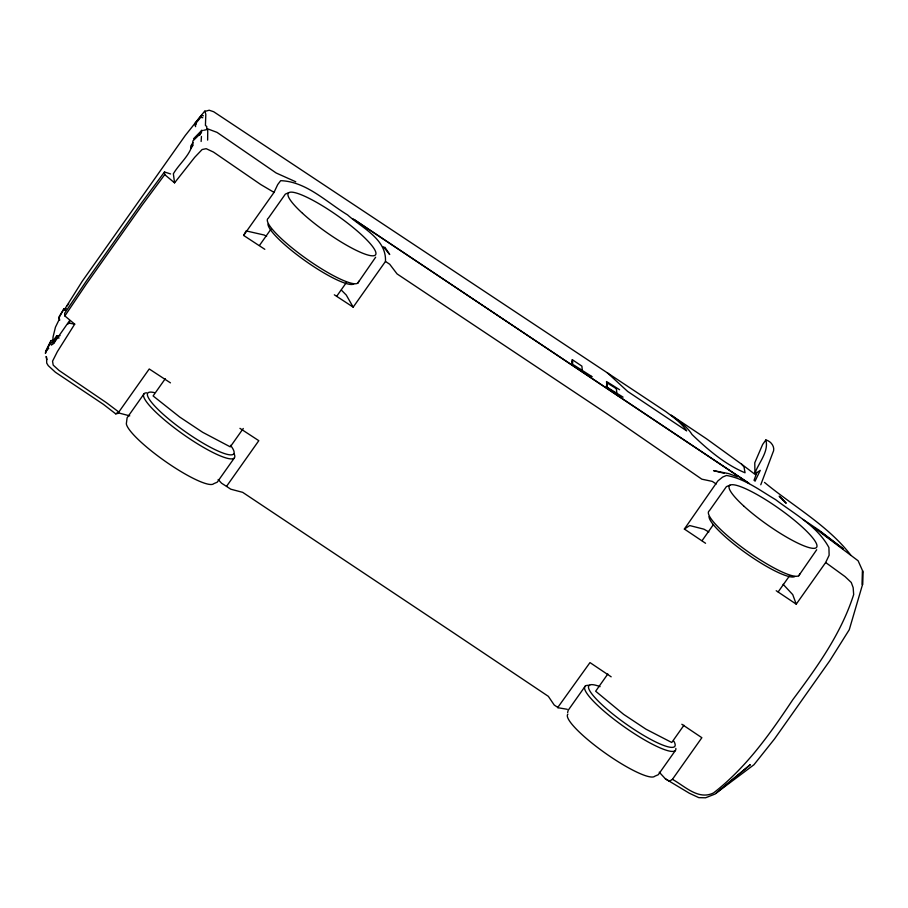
<?xml version="1.0" encoding="UTF-8"?>
<svg xmlns="http://www.w3.org/2000/svg" width="908" height="908" viewBox="0 0 908 908"><rect width="100%" height="100%" fill="white"/><g stroke="black" fill="none" stroke-linecap="round" stroke-linejoin="round"><path stroke-width="1.36" d="M52.925 341.215L53.016 337.118L55.445 327.175L59.508 318.878M201.133 141.478L201.44 136.45M207.637 140.116L207.762 128.902L217.035 132.375L276.157 172.985L295.758 181.782M46.558 357.014L46.717 363.109L48.249 365.652L55.433 372.257L103.398 404.344L115.691 413.832L119.447 413.151L129.765 415.864M53.073 340.489L50.927 340.614L45.797 350.987L45.4 353.382L50.28 342.736L54.525 342.691M567.636 712.587L568.158 710.317L585.195 686.221M59.78 320.093L58.759 318.175L59.145 316.642L64.037 308.709L66.25 308.629M58.759 318.175L64.037 308.709M204.697 111.491L209.192 110.22L213.686 111.741L665.666 411.517C673.225 417.147 681.533 422.924 686.675 430.869L627.689 391.462L607.282 372.757M195.617 126.655L194.891 124.544L195.458 122.762L201.281 115.532L203.415 115.781M194.891 124.544L200.713 117.314L201.281 115.532M571.927 364.993L572.301 359.693L581.903 366.14L582.3 370.691L578.407 368.58M615.306 393.198L616.861 393.754L616.464 389.203L614.909 387.739L606.862 382.756L606.385 386.933M754.015 480.355L756.863 472.614L760.268 470.355L754.979 481.285M760.768 484.77L772.787 452.82C775.841 447.599 771.198 441.14 765.853 439.971L762.629 444.489L754.764 462.796L754.957 473.079C758.748 462.694 769.042 451.582 765.853 439.971M199.737 135.235L201.689 130.412L202.597 130.491M264.818 249.314L243.616 235.433L274.034 192.382L277.7 184.585L280.663 180.681C306.189 181.452 326.619 202.257 347.56 214.89C361.827 227.874 386.717 238.997 385.469 261.447L353.178 307.142L334.326 294.805M776.215 590.722L796.237 604.16L825.667 562.517L829.129 555.242L828.925 547.547C817.359 526.141 794.375 514.03 775.625 499.65C760.019 490.468 744.708 478.584 726.479 475.451L722.655 477.063L717.819 480.979L684.36 529.046L705.561 543.279M375.651 257.202L357.639 283.262M816.701 549.737L798.688 575.797M64.808 309.049L82.174 281.367L185.255 135.508L204.89 110.889L205.81 114.419L205.424 125.44L206.74 126.484L206.774 129.049M243.616 235.433L246.125 230.904L264.239 235.036L266.612 236.432M170.579 173.95L164.484 171.975L141.591 202.87L86.078 281.423L64.638 313.271L64.865 315.939L74.706 324.133L57.363 351.646L52.55 361.18L53.197 365.13L59.099 370.498L106.531 402.777L118.812 412.028L149.23 368.977L170.443 382.858M69.587 320.626L53.515 343.621L51.347 345.097L50.28 342.736M64.865 315.939L86.305 284.091L141.83 205.526L164.723 174.642L164.484 171.975M52.176 342.293L56.648 335.824L60.053 335.631M53.844 342.237L56.829 337.924L56.648 335.824M144.145 393.686L127.109 417.782L126.337 423.798A53.402 9.988 35.2 0 0 167.832 463.114A53.402 9.988 35.2 0 0 213.709 483.703L217.216 482.193L234.253 458.097M165.29 378.704L153.1 395.945L179.773 417.078L202.654 432.287L230.257 446.861L243.265 428.474M259.529 245.353L270.902 229.259M336.686 296.28L346.436 282.479M218.147 479.515L221.563 483.215L226.512 486.382L258.803 440.686L239.95 428.349M567.239 709.296L557.625 707.661L589.984 662.59L611.175 676.823M607.838 673.974L595.659 691.226L623.614 714.346L645.963 729.181L671.75 742.494L683.94 725.254M702.088 540.635L713.461 524.54M778.179 591.903L789.551 575.808M675.302 750.632L658.266 774.728L654.759 776.238A53.402 9.988 35.2 0 1 604.308 752.448A53.402 9.988 35.2 0 1 567.909 714.142M659.253 772.186L665.439 778.871L669.412 781.243L672.431 779.336L701.861 737.705L681.84 724.266M193.109 142.806L190.793 145.995L190.986 148.095L193.291 144.917M67.135 305.871L68.69 303.737M164.723 174.642L174.563 182.849L194.698 157.322L202.132 149.525L206.173 148.685L213.459 152.067L260.766 184.551L274.034 192.382M67.975 324.088L69.837 321.977M193.552 138.788L201.689 130.412L201.383 132.67L192.916 140.922C191.86 154.099 179.614 162.997 173.36 173.791L174.563 182.849M45.797 350.987L48.76 348.354M684.36 529.046L689.728 525.562L703.95 529.182L708.842 531.986M115.691 413.832L118.812 412.028M755.751 473.216L756.863 472.614L755.592 472.398M288.846 192.621L285.35 194.108L268.325 218.215A55.399 10.351 35.2 0 0 308.3 260.108A55.399 10.351 35.2 0 0 358.615 281.298M729.896 485.156L726.4 486.654L709.375 510.75A55.399 10.351 35.2 0 0 749.361 552.643A55.399 10.351 35.2 0 0 799.664 573.833M203.71 130.264L207.081 129.56M50.927 340.614L53.754 340.568M63.651 310.252L65.819 310.309M56.829 337.924L59.122 337.992M69.814 323.293L74.706 324.133M200.713 117.314L202.802 117.722M618.212 395.854L623.058 397.136L607.009 387.183L606.51 381.508L619.608 389.736M588.532 375.73L592.095 376.707L574.004 365.152M724.221 473.329L713.54 470.616L728.704 473.613L737.41 476.802M571.631 361.611L572.687 361.986M665.439 778.871L689.399 793.263L698.82 797.644L705.595 797.78L715.209 793.978L750.303 764.684L716.412 792.888L753.958 764.74L774.535 738.908L829.696 660.865L849.264 629.721L862.452 584.82L862.6 570.814L858.117 560.781L814.056 527.593M385.469 261.447L389.714 264.251L397.046 273.898L607.668 414.218L701.816 479.174L712.269 481.388L716.196 483.998M825.667 562.517L845.019 576.58L851.261 582.471L853.168 587.646L853.668 594.57C841.16 633.705 817.155 667.04 792.854 699.614C770.12 733.766 746.24 767.635 713.45 792.979C698.365 800.402 684.825 786.158 672.431 779.336M226.512 486.382L230.746 489.185L242.663 492.34L453.285 632.66L548.341 696.334L554.221 705.028L558.148 707.638M614.137 392.426L607.293 387.648L606.862 382.756M354.313 219.679L749.406 483.521M353.099 218.873L747.772 482.625M802.956 519.399L819.175 530.295L843.328 548.897L820.911 532.122M741.541 464.147L706.458 438.757L671.182 415.183C678.685 420.801 687.027 426.522 692.032 434.512C707.593 449.494 725.106 464.499 745.071 472.784L743.992 466.894L741.541 464.147L755.638 474.827M764.502 482.409C793.149 506.187 827.778 525.357 850.671 554.981M573.72 365.481L572.732 364.596L572.301 359.693M341.385 290.129L346.266 295.043L353.178 307.142M783.116 584.298L792.752 594.638L796.237 604.16M383.369 246.738L389.702 254.512L384.867 247.214M195.458 122.762L196.23 124.714M45.945 356.481L46.966 359.625M673.815 741.132A52.63 9.84 35.2 0 1 621.424 720.646A52.63 9.84 35.2 0 1 600.086 686.641M675.824 748.362A55.399 10.351 35.2 0 1 620.618 724.255A55.399 10.351 35.2 0 1 589.655 685.472M230.507 445.306A52.63 9.84 35.2 0 1 187.309 433.082A52.63 9.84 35.2 0 1 154.564 392.687M234.026 453.58A55.399 10.351 35.2 0 1 185.073 435.647A55.399 10.351 35.2 0 1 146.642 392.824M794.806 576.512A52.63 9.84 35.2 0 1 747.931 554.516A52.63 9.84 35.2 0 1 709.023 516.573M353.757 283.977A52.63 9.84 35.2 0 1 306.881 261.981A52.63 9.84 35.2 0 1 267.974 224.038M862.566 572.721L862.452 584.82L862.6 570.814L862.566 572.721M783.252 500.16L779.178 496.154L786.203 503.248L783.252 500.16M743.573 505.847A53.402 9.988 35.2 0 0 815.997 547.865A53.402 9.988 35.2 0 0 759.258 495.825A53.402 9.988 35.2 0 0 743.573 505.847M302.523 213.312A53.402 9.988 35.2 0 0 374.947 255.33A53.402 9.988 35.2 0 0 318.209 203.279A53.402 9.988 35.2 0 0 302.523 213.312"/></g></svg>
